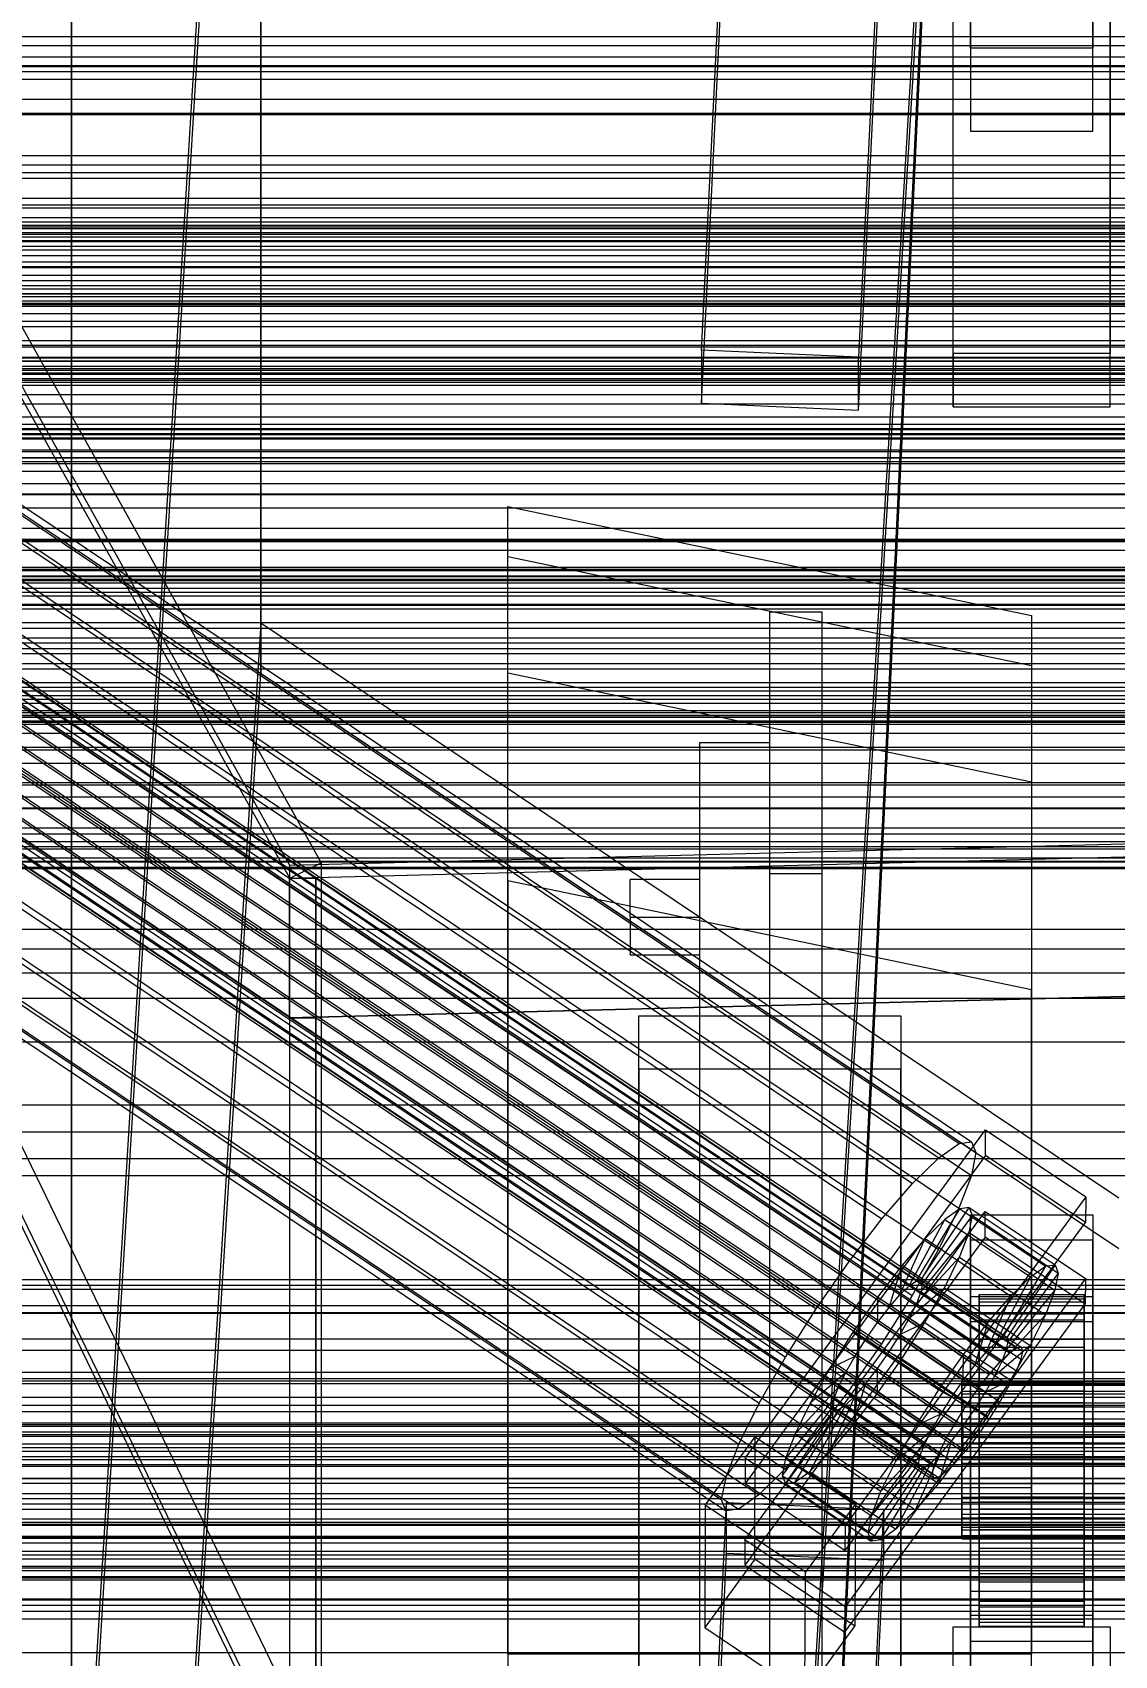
# Model space of a CAD drawing. Header units: millimetres. Extents: x -1970 to 59977, y -65068 to 6837.
# Drawn here: x -254.5 to -130.5, y -35160 to -34974.1 of the extents above; entities that cross this region are included whole.
import ezdxf

# ---------------------------------------------------------------- set-up
doc = ezdxf.new("R2010")
doc.units = ezdxf.units.MM
for name, color, linetype, lineweight in [('COTAS_O', 1, 'Continuous', 0), ('COTAS_P', 1, 'Continuous', 0), ('frontal_C01', 7, 'Continuous', 0), ('frontal_C02', 7, 'Continuous', 0), ('frontal_C03', 7, 'Continuous', 0), ('frontal_C05', 7, 'Continuous', 0), ('frontal_mezcladora', 7, 'Continuous', 0), ('frontal_mix-C02', 7, 'Continuous', 0), ('frontal_secador', 7, 'Continuous', 0), ('frontal_tolva-C01', 7, 'Continuous', 0)]:
    doc.layers.add(name, color=color, linetype=linetype, lineweight=lineweight)
doc.dimstyles.new('R19_100', dxfattribs={"dimtxt": 250, "dimasz": 150, "dimexe": 150, "dimexo": 80, "dimgap": 100, "dimtad": 1, "dimtih": 1, "dimtoh": 1, "dimdsep": 46, "dimcen": 0.09, "dimadec": 0, "dimazin": 0, "dimtfac": 1, "dimtdec": 4, "dimtofl": 0, "dimtmove": 0, "dimatfit": 3, "dimfxl": 1, "dimtolj": 1, "dimtzin": 0, "dimarcsym": 0})

# ---------------------------------------------------------------- blocks, each defined once
blk = doc.blocks.new('*D37')
at = {"layer": 'COTAS_P', "color": 0, "lineweight": -2, "transparency": 16777216}
for p, q in [((-1750, -35420), (-1750, -34450)), ((2600, -35420), (2600, -34450)), ((-1600, -34600), (2450, -34600))]:
    blk.add_line(p, q, dxfattribs=at)
at = {"layer": 'COTAS_P', "color": 0, "transparency": 16777216}
for points in [[(-1600, -34575), (-1600, -34625), (-1750, -34600)], [(2450, -34575), (2450, -34625), (2600, -34600)]]:
    blk.add_solid(points, dxfattribs=at)
at = {"layer": 'Defpoints', "color": 0, "transparency": 16777216}
for p in [(2600, -34600), (-1750, -35500), (2600, -35500)]:
    blk.add_point(p, dxfattribs=at)
blk = doc.blocks.new('*D45')
at = {"layer": 'COTAS_O', "color": 0, "lineweight": -2, "transparency": 16777216}
for p, q in [((-1480, -35920), (-1480, -35150)), ((490, -35920), (490, -35150)), ((-1330, -35300), (340, -35300))]:
    blk.add_line(p, q, dxfattribs=at)
at = {"layer": 'COTAS_O', "color": 0, "transparency": 16777216}
for points in [[(-1330, -35275), (-1330, -35325), (-1480, -35300)], [(340, -35275), (340, -35325), (490, -35300)]]:
    blk.add_solid(points, dxfattribs=at)
at = {"layer": 'Defpoints', "color": 0, "transparency": 16777216}
for p in [(490, -35300), (-1480, -36000), (490, -36000)]:
    blk.add_point(p, dxfattribs=at)
blk = doc.blocks.new('*D47')
at = {"layer": 'COTAS_O', "color": 0, "lineweight": -2, "transparency": 16777216}
for p, q in [((-1400, -35920), (-1400, -35150)), ((1400, -35920), (1400, -35150)), ((-1250, -35300), (1250, -35300))]:
    blk.add_line(p, q, dxfattribs=at)
at = {"layer": 'COTAS_O', "color": 0, "transparency": 16777216}
for points in [[(-1250, -35275), (-1250, -35325), (-1400, -35300)], [(1250, -35275), (1250, -35325), (1400, -35300)]]:
    blk.add_solid(points, dxfattribs=at)
at = {"layer": 'Defpoints', "color": 0, "transparency": 16777216}
for p in [(1400, -35300), (-1400, -36000), (1400, -36000)]:
    blk.add_point(p, dxfattribs=at)

msp = doc.modelspace()

# ---------------------------------------------------------------- linework, layer by layer
at = {"layer": 'frontal_C01'}
for p, q in [((-250, -32681.31), (-250, -35586.788)), ((-250, -35591.549), (-250, -32686.07)), ((-228.298, -34851.15), (-250, -35207.289)), ((-250, -35213.008), (-228.298, -34856.869)), ((-147, -34931.146), (-147, -34976.868)), ((-133, -34976.868), (-133, -34931.146)), ((-177.811, -35010.475), (-174.943, -34951.333)), ((-156.962, -34952.124), (-159.83, -35011.266)), ((-177.811, -35016.563), (-174.943, -34957.422)), ((-159.83, -35017.355), (-156.962, -34958.213)), ((-147, -34975.876), (-147, -34961.266)), ((-133, -34961.266), (-133, -34975.876)), ((-149, -35010.869), (-149, -34965.528)), ((-131, -34965.528), (-131, -35010.869)), ((-149, -35016.956), (-149, -34971.615)), ((-147, -34970.792), (-147, -34985.402)), ((-133, -34985.402), (-133, -34970.792)), ((-131, -35016.956), (-131, -34971.615)), ((-147, -34973.825), (-147, -34976.868)), ((-133, -34976.868), (-133, -34973.825)), ((-133, -34975.876), (-147, -34975.876)), ((-147, -34975.876), (-147, -34985.402)), ((-147, -34976.868), (-133, -34976.868)), ((-133, -34985.402), (-133, -34975.876)), ((-147, -34985.402), (-133, -34985.402)), ((-425, -35005.229), (425, -35005.229)), ((-159.83, -35011.266), (-177.811, -35010.475)), ((-177.811, -35010.475), (-177.811, -35016.563)), ((-131, -35010.869), (-149, -35010.869)), ((-149, -35010.869), (-149, -35016.956)), ((-131, -35016.956), (-131, -35010.869)), ((-159.83, -35017.355), (-159.83, -35011.266)), ((425, -35016.66), (-425, -35016.66)), ((-177.811, -35016.563), (-159.83, -35017.355)), ((-149, -35016.956), (-131, -35016.956)), ((425, -35020.691), (-425, -35020.691)), ((-200, -35140.788), (-200, -35028.389)), ((-200, -35028.389), (-140, -35040.88)), ((-200, -35034.104), (-200, -35028.389)), ((-425, -35032.122), (425, -35032.122)), ((-200, -35146.504), (-200, -35034.104)), ((-200, -35034.104), (-140, -35046.596)), ((-200, -35047.44), (-200, -35034.104)), ((-140, -35040.88), (-140, -35140.788)), ((-140, -35040.88), (-140, -35046.596)), ((-200, -35159.839), (-200, -35047.44)), ((-200, -35047.44), (-140, -35059.932)), ((-200, -35071.254), (-200, -35047.44)), ((-140, -35046.596), (-140, -35146.504)), ((-140, -35046.596), (-140, -35059.932)), ((-140, -35059.932), (-140, -35159.839)), ((-140, -35059.932), (-140, -35083.745)), ((-140, -35083.745), (-200, -35071.254)), ((-200, -35071.254), (-200, -35183.653)), ((-140, -35183.653), (-140, -35083.745)), ((-185, -35092.828), (-185, -35086.74)), ((-185, -35086.74), (-155, -35086.74)), ((-185, -35483.3), (-185, -35086.74)), ((-155, -35086.74), (-155, -35092.828)), ((-155, -35086.74), (-155, -35483.3)), ((-155, -35092.828), (-185, -35092.828)), ((-185, -35092.828), (-185, -35489.388)), ((-155, -35489.388), (-155, -35092.828)), ((-140, -35140.788), (-200, -35140.788)), ((-200, -35140.788), (-200, -35146.504)), ((-140, -35146.504), (-140, -35140.788)), ((-140, -35146.504), (-200, -35146.504)), ((-200, -35146.504), (-200, -35159.839)), ((-140, -35159.839), (-140, -35146.504)), ((-140, -35159.839), (-200, -35159.839)), ((-200, -35159.839), (-200, -35183.653)), ((-140, -35183.653), (-140, -35159.839))]:
    msp.add_line(p, q, dxfattribs=at)
at = {"layer": 'frontal_C02'}
for p, q in [((-250, -32976.99), (-250, -35767.535)), ((-250, -35772.314), (-250, -32981.769)), ((-228.298, -34756.938), (-228.298, -35041.759)), ((-228.298, -35047.5), (-228.298, -34762.679)), ((450, -34977.896), (-450, -34977.896)), ((-332.629, -34977.866), (-148.32, -35101.35)), ((-331.181, -34977.669), (-146.872, -35101.153)), ((-330.692, -34978.913), (-146.383, -35102.397)), ((-334.938, -34979.49), (-150.629, -35102.974)), ((-356.348, -34982.083), (-142.549, -35125.324)), ((-355.53, -34981.508), (-141.731, -35124.749)), ((-355.022, -34982.799), (-141.224, -35126.041)), ((-355.017, -34981.438), (-141.218, -35124.679)), ((-354.844, -34981.879), (-141.045, -35125.12)), ((-337.95, -34982.43), (-153.641, -35105.914)), ((-331.197, -34981.512), (-146.887, -35104.996)), ((-358.659, -34984.562), (-144.861, -35127.804)), ((-357.415, -34983.125), (-143.617, -35126.366)), ((-355.541, -34984.138), (-141.742, -35127.379)), ((-146.196, -35129.538), (-359.995, -34986.297)), ((-356.363, -34985.803), (-142.565, -35129.044)), ((-341.461, -34986.487), (-157.152, -35109.971)), ((-332.659, -34985.29), (-148.35, -35108.774)), ((-361.332, -34988.211), (-147.533, -35131.452)), ((-357.434, -34987.681), (-143.635, -35130.922)), ((-362.578, -34990.174), (-148.779, -35133.415)), ((-358.68, -34989.644), (-144.881, -35132.885)), ((-334.981, -34989.989), (-150.672, -35113.473)), ((-363.648, -34992.051), (-149.85, -35135.293)), ((-360.017, -34991.558), (-146.218, -35134.799)), ((-160.922, -35114.866), (-345.231, -34991.382)), ((-364.471, -34993.716), (-150.672, -35136.958)), ((-361.352, -34993.292), (-147.554, -35136.534)), ((-365.168, -34995.976), (-151.369, -35139.217)), ((-364.989, -34995.055), (-151.191, -35138.296)), ((-363.664, -34995.771), (-149.865, -35139.013)), ((-362.596, -34994.73), (-148.798, -35137.971)), ((-338.003, -34995.288), (-153.694, -35118.772)), ((-364.995, -34996.416), (-151.196, -35139.658)), ((-364.482, -34996.347), (-150.683, -35139.588)), ((-349.002, -34996.784), (-164.693, -35120.268)), ((450, -34999.677), (-450, -34999.677)), ((-341.52, -35000.828), (-157.211, -35124.312)), ((-352.519, -35002.323), (-168.21, -35125.807)), ((-345.291, -35006.229), (-160.982, -35129.713)), ((-355.541, -35007.623), (-171.232, -35131.107)), ((-450, -35011.368), (450, -35011.368)), ((-357.863, -35012.322), (-173.554, -35135.806)), ((-349.061, -35011.125), (-164.752, -35134.609)), ((-359.326, -35016.1), (-175.016, -35139.584)), ((-352.572, -35015.181), (-168.263, -35138.665)), ((-355.584, -35018.122), (-171.275, -35141.606)), ((-359.83, -35018.699), (-175.521, -35142.183)), ((-359.341, -35019.942), (-175.032, -35143.426)), ((-357.893, -35019.745), (-173.584, -35143.229)), ((-311.15, -35018.945), (311.15, -35018.945)), ((-311.15, -35019.581), (311.15, -35019.581)), ((-311.15, -35020.039), (311.15, -35020.039)), ((-311.15, -35021.904), (311.15, -35021.904)), ((-311.15, -35022.788), (311.15, -35022.788)), ((-311.15, -35025.755), (311.15, -35025.755)), ((-311.15, -35027.005), (311.15, -35027.005)), ((-311.15, -35030.872), (311.15, -35030.872)), ((-311.15, -35032.403), (311.15, -35032.403)), ((-440, -35035.335), (440, -35035.335)), ((-440, -35035.561), (440, -35035.561)), ((-440, -35035.723), (440, -35035.723)), ((-440, -35036.384), (440, -35036.384)), ((-440, -35036.697), (440, -35036.697)), ((311.15, -35036.906), (-311.15, -35036.906)), ((-440, -35037.748), (440, -35037.748)), ((-440, -35038.191), (440, -35038.191)), ((-311.15, -35038.613), (311.15, -35038.613)), ((-440, -35039.561), (440, -35039.561)), ((-440, -35040.104), (440, -35040.104)), ((440, -35041.699), (-440, -35041.699)), ((-440, -35042.304), (440, -35042.304)), ((-228.298, -35041.759), (-250, -35386.528)), ((-130, -35107.617), (-228.298, -35041.759)), ((-228.298, -35041.759), (-228.298, -35047.5)), ((-440, -35044.017), (440, -35044.017)), ((-311.15, -35043.446), (311.15, -35043.446)), ((-440, -35044.643), (440, -35044.643)), ((-311.15, -35045.213), (311.15, -35045.213)), ((-440, -35046.355), (440, -35046.355)), ((-440, -35046.96), (440, -35046.96)), ((-250, -35392.269), (-228.298, -35047.5)), ((-228.298, -35047.5), (-130, -35113.358)), ((-440, -35048.556), (440, -35048.556)), ((-440, -35049.098), (440, -35049.098)), ((-440, -35050.468), (440, -35050.468)), ((-440, -35050.911), (440, -35050.911)), ((-311.15, -35050.046), (311.15, -35050.046)), ((-311.15, -35051.753), (311.15, -35051.753)), ((-440, -35051.963), (440, -35051.963)), ((-440, -35052.276), (440, -35052.276)), ((-440, -35052.937), (440, -35052.937)), ((-440, -35053.099), (440, -35053.099)), ((-440, -35053.324), (440, -35053.324)), ((-311.15, -35056.257), (311.15, -35056.257)), ((-311.15, -35057.787), (311.15, -35057.787)), ((-311.15, -35061.654), (311.15, -35061.654)), ((-311.15, -35062.904), (311.15, -35062.904)), ((-311.15, -35065.872), (311.15, -35065.872)), ((-311.15, -35066.755), (311.15, -35066.755)), ((-311.15, -35068.621), (311.15, -35068.621)), ((-311.15, -35069.078), (311.15, -35069.078)), ((-311.15, -35069.714), (311.15, -35069.714)), ((-172.809, -35137.378), (-145.277, -35099.785)), ((-145.289, -35102.708), (-145.277, -35099.785)), ((-145.277, -35099.785), (-133.809, -35107.469)), ((-150.629, -35102.974), (-148.32, -35101.35)), ((-148.32, -35101.35), (-146.872, -35101.153)), ((-146.872, -35101.153), (-146.383, -35102.397)), ((-145.289, -35102.708), (-172.821, -35140.301)), ((-153.641, -35105.914), (-150.629, -35102.974)), ((-146.383, -35102.397), (-146.887, -35104.996)), ((-133.821, -35110.392), (-145.289, -35102.708)), ((-146.887, -35104.996), (-148.35, -35108.774)), ((-133.809, -35107.469), (-161.341, -35145.062)), ((-157.152, -35109.971), (-153.641, -35105.914)), ((-133.809, -35107.469), (-133.821, -35110.392)), ((-172.847, -35146.731), (-145.315, -35109.138)), ((-153.199, -35117.066), (-148.226, -35108.822)), ((-152.686, -35116.996), (-147.143, -35108.674)), ((-148.35, -35108.774), (-150.672, -35113.473)), ((-148.226, -35108.822), (-149.953, -35110.036)), ((-147.143, -35108.674), (-148.226, -35108.822)), ((-148.226, -35108.822), (-138.396, -35115.408)), ((-147.143, -35108.674), (-137.313, -35115.26)), ((-146.777, -35109.605), (-147.143, -35108.674)), ((-145.327, -35112.061), (-145.315, -35109.138)), ((-145.315, -35109.138), (-133.847, -35116.821)), ((-161.353, -35147.985), (-133.821, -35110.392)), ((-160.922, -35114.866), (-157.152, -35109.971)), ((-154.017, -35117.641), (-149.953, -35110.036)), ((-152.513, -35117.436), (-146.777, -35109.605)), ((-149.953, -35110.036), (-152.207, -35112.236)), ((-149.953, -35110.036), (-140.123, -35116.622)), ((-147.155, -35111.549), (-146.777, -35109.605)), ((-147, -35112.438), (-147, -35109.516)), ((-147, -35109.516), (-133, -35109.516)), ((-147, -35155.42), (-147, -35109.516)), ((-146.777, -35109.605), (-136.948, -35116.19)), ((-133, -35109.516), (-133, -35112.438)), ((-133, -35109.516), (-133, -35155.42)), ((-145.327, -35112.061), (-172.859, -35149.654)), ((-155.085, -35118.683), (-152.207, -35112.236)), ((-152.207, -35112.236), (-154.833, -35115.27)), ((-152.692, -35118.357), (-147.155, -35111.549)), ((-152.207, -35112.236), (-142.377, -35118.822)), ((-148.249, -35114.375), (-147.155, -35111.549)), ((-147.155, -35111.549), (-137.325, -35118.135)), ((-133, -35112.438), (-147, -35112.438)), ((-147, -35112.438), (-147, -35158.342)), ((-133.859, -35119.744), (-145.327, -35112.061)), ((-133, -35158.342), (-133, -35112.438)), ((-164.693, -35120.268), (-160.922, -35114.866)), ((-150.672, -35113.473), (-153.694, -35118.772)), ((-153.21, -35119.696), (-148.249, -35114.375)), ((-149.985, -35117.89), (-148.249, -35114.375)), ((-148.249, -35114.375), (-138.419, -35120.961)), ((-133.847, -35116.821), (-161.379, -35154.414)), ((-154.833, -35115.27), (-157.653, -35118.932)), ((-156.329, -35120.12), (-154.833, -35115.27)), ((-154.833, -35115.27), (-145.003, -35121.856)), ((-140.123, -35116.622), (-144.188, -35124.227)), ((-138.396, -35115.408), (-143.369, -35123.651)), ((-137.313, -35115.26), (-142.856, -35123.582)), ((-136.948, -35116.19), (-142.683, -35124.022)), ((-142.377, -35118.822), (-140.123, -35116.622)), ((-140.123, -35116.622), (-138.396, -35115.408)), ((-138.396, -35115.408), (-137.313, -35115.26)), ((-136.948, -35116.19), (-137.325, -35118.135)), ((-137.313, -35115.26), (-136.948, -35116.19)), ((-133.847, -35116.821), (-133.859, -35119.744)), ((-153.694, -35118.772), (-157.211, -35124.312)), ((-156.329, -35120.12), (-155.085, -35118.683)), ((-155.085, -35118.683), (-154.017, -35117.641)), ((-145.255, -35125.269), (-155.085, -35118.683)), ((-154.033, -35121.361), (-149.985, -35117.89)), ((-154.017, -35117.641), (-153.199, -35117.066)), ((-144.188, -35124.227), (-154.017, -35117.641)), ((-152.692, -35118.357), (-153.21, -35119.696)), ((-153.199, -35117.066), (-152.686, -35116.996)), ((-143.369, -35123.651), (-153.199, -35117.066)), ((-152.513, -35117.436), (-152.692, -35118.357)), ((-142.862, -35124.943), (-152.692, -35118.357)), ((-142.856, -35123.582), (-152.686, -35116.996)), ((-152.686, -35116.996), (-152.513, -35117.436)), ((-142.683, -35124.022), (-152.513, -35117.436)), ((-152.246, -35121.854), (-149.985, -35117.89)), ((-149.985, -35117.89), (-140.156, -35124.475)), ((-146, -35128.654), (-146, -35118.66)), ((-146, -35118.66), (-146, -35119.136)), ((-146, -35118.66), (-134, -35118.66)), ((-146, -35119.478), (-146, -35118.66)), ((-137.325, -35118.135), (-142.862, -35124.943)), ((-137.325, -35118.135), (-138.419, -35120.961)), ((-134, -35119.136), (-134, -35118.66)), ((-134, -35118.66), (-134, -35128.654)), ((-134, -35118.66), (-134, -35119.478)), ((-168.21, -35125.807), (-164.693, -35120.268)), ((-161.391, -35157.337), (-133.859, -35119.744)), ((-157.653, -35118.932), (-160.474, -35122.973)), ((-157.653, -35118.932), (-157.665, -35121.855)), ((-157.665, -35121.855), (-156.329, -35120.12)), ((-147.823, -35125.518), (-157.653, -35118.932)), ((-146.499, -35126.706), (-156.329, -35120.12)), ((-153.21, -35119.696), (-154.033, -35121.361)), ((-143.38, -35126.282), (-153.21, -35119.696)), ((-147, -35121.791), (-147, -35118.868)), ((-147, -35118.868), (-133, -35118.868)), ((-147, -35164.772), (-147, -35118.868)), ((-146, -35128.88), (-146, -35119.136)), ((-146, -35119.136), (-146, -35120.874)), ((-146, -35119.136), (-134, -35119.136)), ((-146, -35129.042), (-146, -35119.478)), ((-146, -35119.478), (-134, -35119.478)), ((-146, -35121.535), (-146, -35119.478)), ((-142.377, -35118.822), (-145.255, -35125.269)), ((-145.003, -35121.856), (-142.377, -35118.822)), ((-134, -35120.874), (-134, -35119.136)), ((-134, -35119.136), (-134, -35128.88)), ((-134, -35119.478), (-134, -35129.042)), ((-134, -35119.478), (-134, -35121.535)), ((-133, -35118.868), (-133, -35121.791)), ((-133, -35118.868), (-133, -35164.772)), ((-159.001, -35123.769), (-157.665, -35121.855)), ((-157.665, -35121.855), (-147.835, -35128.441)), ((-154.033, -35121.361), (-155.103, -35123.239)), ((-155.103, -35123.239), (-152.246, -35121.854)), ((-154.877, -35125.998), (-152.246, -35121.854)), ((-144.203, -35127.947), (-154.033, -35121.361)), ((-152.246, -35121.854), (-142.416, -35128.44)), ((-147.823, -35125.518), (-145.003, -35121.856)), ((-133, -35121.791), (-147, -35121.791)), ((-147, -35121.791), (-147, -35167.695)), ((-145.003, -35121.856), (-146.499, -35126.706)), ((-146, -35129.703), (-146, -35120.874)), ((-146, -35120.874), (-146, -35123.755)), ((-146, -35120.874), (-134, -35120.874)), ((-146, -35130.016), (-146, -35121.535)), ((-146, -35121.535), (-134, -35121.535)), ((-146, -35124.689), (-146, -35121.535)), ((-138.419, -35120.961), (-143.38, -35126.282)), ((-138.419, -35120.961), (-140.156, -35124.475)), ((-134, -35123.755), (-134, -35120.874)), ((-134, -35120.874), (-134, -35129.703)), ((-134, -35121.535), (-134, -35130.016)), ((-134, -35121.535), (-134, -35124.689)), ((-133, -35167.695), (-133, -35121.791)), ((-160.474, -35122.973), (-163.105, -35127.116)), ((-157.211, -35124.312), (-160.982, -35129.713)), ((-159.001, -35123.769), (-160.474, -35122.973)), ((-160.474, -35122.973), (-150.644, -35129.559)), ((-160.247, -35125.732), (-159.001, -35123.769)), ((-149.171, -35130.355), (-159.001, -35123.769)), ((-155.103, -35123.239), (-156.35, -35125.202)), ((-145.274, -35129.825), (-155.103, -35123.239)), ((-146, -35131.067), (-146, -35123.755)), ((-146, -35123.755), (-146, -35127.582)), ((-146, -35123.755), (-134, -35123.755)), ((-144.188, -35124.227), (-145.255, -35125.269)), ((-143.369, -35123.651), (-144.188, -35124.227)), ((-142.856, -35123.582), (-143.369, -35123.651)), ((-142.862, -35124.943), (-142.683, -35124.022)), ((-142.683, -35124.022), (-142.856, -35123.582)), ((-134, -35127.582), (-134, -35123.755)), ((-134, -35123.755), (-134, -35131.067)), ((-171.232, -35131.107), (-168.21, -35125.807)), ((-160.247, -35125.732), (-163.105, -35127.116)), ((-161.318, -35127.609), (-160.247, -35125.732)), ((-150.417, -35132.317), (-160.247, -35125.732)), ((-157.698, -35130.038), (-154.877, -35125.998)), ((-156.35, -35125.202), (-157.686, -35127.116)), ((-156.35, -35125.202), (-154.877, -35125.998)), ((-146.52, -35131.787), (-156.35, -35125.202)), ((-154.877, -35125.998), (-145.047, -35132.583)), ((-150.644, -35129.559), (-147.823, -35125.518)), ((-147.835, -35128.441), (-147.823, -35125.518)), ((-145.255, -35125.269), (-146.499, -35126.706)), ((-146, -35131.51), (-146, -35124.689)), ((-146, -35124.689), (-134, -35124.689)), ((-146, -35128.727), (-146, -35124.689)), ((-140.156, -35124.475), (-144.203, -35127.947)), ((-143.617, -35126.366), (-142.549, -35125.324)), ((-143.38, -35126.282), (-142.862, -35124.943)), ((-142.549, -35125.324), (-141.731, -35124.749)), ((-140.156, -35124.475), (-142.416, -35128.44)), ((-141.224, -35126.041), (-141.742, -35127.379)), ((-141.731, -35124.749), (-141.218, -35124.679)), ((-141.045, -35125.12), (-141.224, -35126.041)), ((-141.218, -35124.679), (-141.045, -35125.12)), ((-134, -35124.689), (-134, -35131.51)), ((-134, -35124.689), (-134, -35128.727)), ((-163.105, -35127.116), (-165.365, -35131.081)), ((-161.318, -35127.609), (-165.365, -35131.081)), ((-163.105, -35127.116), (-153.275, -35133.702)), ((-162.14, -35129.274), (-161.318, -35127.609)), ((-151.488, -35134.195), (-161.318, -35127.609)), ((-157.686, -35127.116), (-159.022, -35128.85)), ((-157.686, -35127.116), (-157.698, -35130.038)), ((-147.856, -35133.701), (-157.686, -35127.116)), ((-146.499, -35126.706), (-147.835, -35128.441)), ((-146.196, -35129.538), (-144.861, -35127.804)), ((-146, -35132.88), (-146, -35127.582)), ((-146, -35127.582), (-146, -35132.096)), ((-146, -35127.582), (-134, -35127.582)), ((-145.274, -35129.825), (-144.203, -35127.947)), ((-144.861, -35127.804), (-143.617, -35126.366)), ((-144.203, -35127.947), (-143.38, -35126.282)), ((-141.742, -35127.379), (-142.565, -35129.044)), ((-134, -35132.096), (-134, -35127.582)), ((-134, -35127.582), (-134, -35132.88)), ((-162.14, -35129.274), (-167.102, -35134.596)), ((-160.982, -35129.713), (-164.752, -35134.609)), ((-162.659, -35130.613), (-162.14, -35129.274)), ((-152.311, -35135.86), (-162.14, -35129.274)), ((-159.022, -35128.85), (-160.518, -35133.7)), ((-159.022, -35128.85), (-160.266, -35130.287)), ((-149.192, -35135.436), (-159.022, -35128.85)), ((-153.275, -35133.702), (-150.644, -35129.559)), ((-150.644, -35129.559), (-149.171, -35130.355)), ((-147.835, -35128.441), (-149.171, -35130.355)), ((-148, -35129.042), (-148, -35128.654)), ((-148, -35128.654), (-148, -35128.88)), ((-148, -35128.654), (148, -35128.654)), ((-148, -35128.88), (-148, -35129.703)), ((-148, -35128.88), (148, -35128.88)), ((-148, -35130.016), (-148, -35129.042)), ((-148, -35129.042), (148, -35129.042)), ((-148, -35129.703), (-148, -35131.067)), ((-148, -35129.703), (148, -35129.703)), ((-147.533, -35131.452), (-146.196, -35129.538)), ((-146.52, -35131.787), (-145.274, -35129.825)), ((-146, -35128.88), (-146, -35128.654)), ((-134, -35128.654), (-146, -35128.654)), ((-146, -35128.654), (-146, -35129.042)), ((-146, -35133.423), (-146, -35128.727)), ((-146, -35128.727), (-134, -35128.727)), ((-146, -35133.373), (-146, -35128.727)), ((-146, -35129.703), (-146, -35128.88)), ((-134, -35128.88), (-146, -35128.88)), ((-134, -35129.042), (-146, -35129.042)), ((-146, -35129.042), (-146, -35130.016)), ((-146, -35131.067), (-146, -35129.703)), ((-134, -35129.703), (-146, -35129.703)), ((-142.416, -35128.44), (-145.274, -35129.825)), ((-142.416, -35128.44), (-145.047, -35132.583)), ((-142.565, -35129.044), (-143.635, -35130.922)), ((-134, -35128.654), (-134, -35128.88)), ((-134, -35129.042), (-134, -35128.654)), ((-134, -35128.727), (-134, -35133.423)), ((-134, -35128.727), (-134, -35133.373)), ((-134, -35128.88), (-134, -35129.703)), ((-134, -35130.016), (-134, -35129.042)), ((-134, -35129.703), (-134, -35131.067)), ((-173.554, -35135.806), (-171.232, -35131.107)), ((-162.837, -35131.534), (-168.573, -35139.366)), ((-162.659, -35130.613), (-168.196, -35137.421)), ((-165.365, -35131.081), (-167.102, -35134.596)), ((-161.333, -35131.329), (-165.397, -35138.934)), ((-165.365, -35131.081), (-155.535, -35137.667)), ((-160.266, -35130.287), (-163.144, -35136.734)), ((-162.837, -35131.534), (-162.659, -35130.613)), ((-162.664, -35131.974), (-162.837, -35131.534)), ((-153.008, -35138.12), (-162.837, -35131.534)), ((-152.829, -35137.199), (-162.659, -35130.613)), ((-161.333, -35131.329), (-162.151, -35131.905)), ((-160.266, -35130.287), (-161.333, -35131.329)), ((-151.503, -35137.915), (-161.333, -35131.329)), ((-160.518, -35133.7), (-157.698, -35130.038)), ((-150.436, -35136.873), (-160.266, -35130.287)), ((-157.698, -35130.038), (-147.868, -35136.624)), ((-149.171, -35130.355), (-150.417, -35132.317)), ((-148.779, -35133.415), (-147.533, -35131.452)), ((-148, -35131.51), (-148, -35130.016)), ((-148, -35130.016), (148, -35130.016)), ((-148, -35131.067), (-148, -35132.88)), ((-148, -35131.067), (148, -35131.067)), ((-148, -35133.423), (-148, -35131.51)), ((-148, -35131.51), (148, -35131.51)), ((-147.856, -35133.701), (-146.52, -35131.787)), ((-145.047, -35132.583), (-146.52, -35131.787)), ((-134, -35130.016), (-146, -35130.016)), ((-146, -35130.016), (-146, -35131.51)), ((-146, -35132.88), (-146, -35131.067)), ((-134, -35131.067), (-146, -35131.067)), ((-134, -35131.51), (-146, -35131.51)), ((-146, -35131.51), (-146, -35133.423)), ((-143.635, -35130.922), (-144.881, -35132.885)), ((-134, -35131.51), (-134, -35130.016)), ((-134, -35131.067), (-134, -35132.88)), ((-134, -35133.423), (-134, -35131.51)), ((-162.664, -35131.974), (-168.208, -35140.296)), ((-162.151, -35131.905), (-167.125, -35140.149)), ((-162.151, -35131.905), (-162.664, -35131.974)), ((-152.835, -35138.56), (-162.664, -35131.974)), ((-152.321, -35138.49), (-162.151, -35131.905)), ((-153.275, -35133.702), (-150.417, -35132.317)), ((-150.417, -35132.317), (-151.488, -35134.195)), ((-149.85, -35135.293), (-148.779, -35133.415)), ((-148, -35132.88), (-148, -35135.019)), ((-148, -35132.88), (148, -35132.88)), ((-148, -35135.623), (-148, -35133.423)), ((-148, -35133.423), (148, -35133.423)), ((-145.047, -35132.583), (-147.868, -35136.624)), ((-144.881, -35132.885), (-146.218, -35134.799)), ((-146, -35132.096), (-146, -35135.019)), ((-134, -35132.096), (-146, -35132.096)), ((-146, -35132.096), (-146, -35136.988)), ((-146, -35135.019), (-146, -35132.88)), ((-134, -35132.88), (-146, -35132.88)), ((-146, -35135.623), (-146, -35133.373)), ((-146, -35133.373), (-134, -35133.373)), ((-146, -35138.31), (-146, -35133.373)), ((-134, -35133.423), (-146, -35133.423)), ((-146, -35133.423), (-146, -35135.623)), ((-134, -35135.019), (-134, -35132.096)), ((-134, -35136.988), (-134, -35132.096)), ((-134, -35132.88), (-134, -35135.019)), ((-134, -35133.373), (-134, -35135.623)), ((-134, -35133.373), (-134, -35138.31)), ((-134, -35135.623), (-134, -35133.423)), ((-177.394, -35142.767), (-171.658, -35134.935)), ((-171.715, -35148.964), (-171.658, -35134.935)), ((-171.658, -35134.935), (-160.19, -35142.619)), ((-164.752, -35134.609), (-168.263, -35138.665)), ((-167.102, -35134.596), (-168.196, -35137.421)), ((-167.102, -35134.596), (-157.272, -35141.181)), ((-163.144, -35136.734), (-160.518, -35133.7)), ((-160.518, -35133.7), (-150.688, -35140.286)), ((-155.535, -35137.667), (-153.275, -35133.702)), ((-155.535, -35137.667), (-151.488, -35134.195)), ((-151.488, -35134.195), (-152.311, -35135.86)), ((-150.688, -35140.286), (-149.192, -35135.436)), ((-150.672, -35136.958), (-149.85, -35135.293)), ((-150.436, -35136.873), (-149.192, -35135.436)), ((-149.192, -35135.436), (-147.856, -35133.701)), ((-148, -35135.019), (-148, -35137.336)), ((148, -35135.019), (-148, -35135.019)), ((-147.868, -35136.624), (-147.856, -35133.701)), ((-146.218, -35134.799), (-147.554, -35136.534)), ((-146, -35135.019), (-134, -35135.019)), ((-146, -35137.336), (-146, -35135.019)), ((-134, -35135.019), (-134, -35137.336)), ((-175.016, -35139.584), (-173.554, -35135.806)), ((-165.397, -35138.934), (-163.144, -35136.734)), ((-163.144, -35136.734), (-153.314, -35143.32)), ((-158.366, -35144.007), (-152.829, -35137.199)), ((-157.272, -35141.181), (-152.311, -35135.86)), ((-153.314, -35143.32), (-150.436, -35136.873)), ((-152.829, -35137.199), (-153.008, -35138.12)), ((-152.311, -35135.86), (-152.829, -35137.199)), ((-151.503, -35137.915), (-150.436, -35136.873)), ((-151.191, -35138.296), (-150.672, -35136.958)), ((-147.868, -35136.624), (-150.688, -35140.286)), ((-147.554, -35136.534), (-148.798, -35137.971)), ((-148, -35137.962), (-148, -35135.623)), ((-148, -35135.623), (148, -35135.623)), ((-148, -35137.336), (-148, -35139.674)), ((-148, -35137.336), (148, -35137.336)), ((-134, -35135.623), (-146, -35135.623)), ((-146, -35135.623), (-146, -35137.962)), ((-146, -35137.336), (-146, -35136.988)), ((-146, -35136.988), (-146, -35141.925)), ((-146, -35136.988), (-134, -35136.988)), ((-146, -35139.674), (-146, -35137.336)), ((-134, -35137.336), (-146, -35137.336)), ((-134, -35137.962), (-134, -35135.623)), ((-134, -35141.925), (-134, -35136.988)), ((-134, -35136.988), (-134, -35137.336)), ((-134, -35137.336), (-134, -35139.674)), ((-172.809, -35137.378), (-172.821, -35140.301)), ((-161.341, -35145.062), (-172.809, -35137.378)), ((-168.263, -35138.665), (-171.275, -35141.606)), ((-168.196, -35137.421), (-168.573, -35139.366)), ((-168.196, -35137.421), (-158.366, -35144.007)), ((-167.125, -35140.149), (-165.397, -35138.934)), ((-165.397, -35138.934), (-155.567, -35145.52)), ((-158.743, -35145.952), (-153.008, -35138.12)), ((-158.378, -35146.882), (-152.835, -35138.56)), ((-157.295, -35146.734), (-152.321, -35138.49)), ((-157.272, -35141.181), (-155.535, -35137.667)), ((-155.567, -35145.52), (-151.503, -35137.915)), ((-153.008, -35138.12), (-152.835, -35138.56)), ((-152.835, -35138.56), (-152.321, -35138.49)), ((-152.321, -35138.49), (-151.503, -35137.915)), ((-151.369, -35139.217), (-151.191, -35138.296)), ((-151.196, -35139.658), (-151.369, -35139.217)), ((-149.865, -35139.013), (-150.683, -35139.588)), ((-148.798, -35137.971), (-149.865, -35139.013)), ((-148, -35140.279), (-148, -35137.962)), ((-148, -35137.962), (148, -35137.962)), ((-146, -35137.962), (-146, -35138.31)), ((-134, -35137.962), (-146, -35137.962)), ((-146, -35137.962), (-146, -35140.279)), ((-146, -35138.31), (-134, -35138.31)), ((-146, -35143.202), (-146, -35138.31)), ((-134, -35138.31), (-134, -35137.962)), ((-134, -35140.279), (-134, -35137.962)), ((-134, -35138.31), (-134, -35143.202)), ((-175.521, -35142.183), (-175.016, -35139.584)), ((-172.821, -35140.301), (-161.353, -35147.985)), ((-168.573, -35139.366), (-168.208, -35140.296)), ((-168.573, -35139.366), (-158.743, -35145.952)), ((-168.208, -35140.296), (-167.125, -35140.149)), ((-168.208, -35140.296), (-158.378, -35146.882)), ((-167.125, -35140.149), (-157.295, -35146.734)), ((-150.688, -35140.286), (-153.314, -35143.32)), ((-150.683, -35139.588), (-151.196, -35139.658)), ((-148, -35139.674), (-148, -35141.875)), ((-148, -35139.674), (148, -35139.674)), ((-148, -35142.417), (-148, -35140.279)), ((-148, -35140.279), (148, -35140.279)), ((-146, -35141.875), (-146, -35139.674)), ((-146, -35139.674), (-146, -35141.925)), ((-134, -35139.674), (-146, -35139.674)), ((-146, -35140.279), (-146, -35143.202)), ((-134, -35140.279), (-146, -35140.279)), ((-146, -35140.279), (-146, -35142.417)), ((-134, -35141.925), (-134, -35139.674)), ((-134, -35139.674), (-134, -35141.875)), ((-134, -35143.202), (-134, -35140.279)), ((-134, -35142.417), (-134, -35140.279)), ((-177.811, -35201.848), (-174.943, -35142.471)), ((-177.394, -35142.767), (-177.451, -35156.796)), ((-165.926, -35150.451), (-177.394, -35142.767)), ((-175.032, -35143.426), (-175.521, -35142.183)), ((-174.943, -35148.317), (-174.943, -35142.471)), ((-174.943, -35142.471), (-156.962, -35143.265)), ((-171.275, -35141.606), (-173.584, -35143.229)), ((-160.19, -35142.619), (-165.926, -35150.451)), ((-160.19, -35142.619), (-160.247, -35156.647)), ((-158.366, -35144.007), (-157.272, -35141.181)), ((-148, -35141.875), (-148, -35143.788)), ((-148, -35141.875), (148, -35141.875)), ((-148, -35144.23), (-148, -35142.417)), ((-148, -35142.417), (148, -35142.417)), ((-146, -35143.788), (-146, -35141.875)), ((-146, -35141.875), (-146, -35146.571)), ((-134, -35141.875), (-146, -35141.875)), ((-146, -35141.925), (-146, -35146.571)), ((-146, -35141.925), (-134, -35141.925)), ((-146, -35142.417), (-146, -35147.716)), ((-134, -35142.417), (-146, -35142.417)), ((-146, -35142.417), (-146, -35144.23)), ((-134, -35146.571), (-134, -35141.875)), ((-134, -35141.875), (-134, -35143.788)), ((-134, -35146.571), (-134, -35141.925)), ((-134, -35147.716), (-134, -35142.417)), ((-134, -35144.23), (-134, -35142.417)), ((-173.584, -35143.229), (-175.032, -35143.426)), ((-156.962, -35143.265), (-159.83, -35202.642)), ((-158.743, -35145.952), (-158.366, -35144.007)), ((-156.962, -35143.265), (-156.962, -35149.112)), ((-153.314, -35143.32), (-155.567, -35145.52)), ((-148, -35143.788), (-148, -35145.282)), ((-148, -35143.788), (148, -35143.788)), ((-148, -35145.595), (-148, -35144.23)), ((-148, -35144.23), (148, -35144.23)), ((-146, -35143.202), (-134, -35143.202)), ((-146, -35147.716), (-146, -35143.202)), ((-146, -35145.282), (-146, -35143.788)), ((-146, -35143.788), (-146, -35150.608)), ((-134, -35143.788), (-146, -35143.788)), ((-146, -35144.23), (-146, -35151.543)), ((-134, -35144.23), (-146, -35144.23)), ((-146, -35144.23), (-146, -35145.595)), ((-134, -35143.202), (-134, -35147.716)), ((-134, -35150.608), (-134, -35143.788)), ((-134, -35143.788), (-134, -35145.282)), ((-134, -35151.543), (-134, -35144.23)), ((-134, -35145.595), (-134, -35144.23)), ((-161.353, -35147.985), (-161.341, -35145.062)), ((-158.378, -35146.882), (-158.743, -35145.952)), ((-155.567, -35145.52), (-157.295, -35146.734)), ((-148, -35145.282), (-148, -35146.256)), ((-148, -35145.282), (148, -35145.282)), ((-148, -35146.418), (-148, -35145.595)), ((-148, -35145.595), (148, -35145.595)), ((-148, -35146.256), (-148, -35146.643)), ((-148, -35146.256), (148, -35146.256)), ((-148, -35146.643), (-148, -35146.418)), ((-148, -35146.418), (148, -35146.418)), ((-148, -35146.643), (148, -35146.643)), ((-146, -35146.256), (-146, -35145.282)), ((-146, -35145.282), (-146, -35153.763)), ((-134, -35145.282), (-146, -35145.282)), ((-146, -35145.595), (-146, -35154.424)), ((-134, -35145.595), (-146, -35145.595)), ((-146, -35145.595), (-146, -35146.418)), ((-146, -35146.643), (-146, -35146.256)), ((-146, -35146.256), (-146, -35155.819)), ((-134, -35146.256), (-146, -35146.256)), ((-146, -35146.418), (-146, -35156.161)), ((-134, -35146.418), (-146, -35146.418)), ((-146, -35146.418), (-146, -35146.643)), ((-146, -35146.571), (-146, -35150.608)), ((-146, -35146.571), (-134, -35146.571)), ((-146, -35146.643), (-146, -35156.637)), ((-134, -35146.643), (-146, -35146.643)), ((-134, -35153.763), (-134, -35145.282)), ((-134, -35145.282), (-134, -35146.256)), ((-134, -35154.424), (-134, -35145.595)), ((-134, -35146.418), (-134, -35145.595)), ((-134, -35155.819), (-134, -35146.256)), ((-134, -35146.256), (-134, -35146.643)), ((-134, -35156.161), (-134, -35146.418)), ((-134, -35146.643), (-134, -35146.418)), ((-134, -35150.608), (-134, -35146.571)), ((-134, -35156.637), (-134, -35146.643)), ((-177.811, -35207.694), (-174.943, -35148.317)), ((-156.962, -35149.112), (-174.943, -35148.317)), ((-172.847, -35146.731), (-172.859, -35149.654)), ((-161.379, -35154.414), (-172.847, -35146.731)), ((-157.295, -35146.734), (-158.378, -35146.882)), ((-146, -35147.716), (-134, -35147.716)), ((-146, -35151.543), (-146, -35147.716)), ((-134, -35147.716), (-134, -35151.543)), ((-171.715, -35148.964), (-177.451, -35156.796)), ((-172.859, -35149.654), (-161.391, -35157.337)), ((-160.247, -35156.647), (-171.715, -35148.964)), ((-159.83, -35208.488), (-156.962, -35149.112)), ((-165.983, -35164.479), (-165.926, -35150.451)), ((-146, -35150.608), (-146, -35153.763)), ((-146, -35150.608), (-134, -35150.608)), ((-146, -35151.543), (-134, -35151.543)), ((-146, -35154.424), (-146, -35151.543)), ((-134, -35153.763), (-134, -35150.608)), ((-134, -35151.543), (-134, -35154.424)), ((-147, -35166.659), (-147, -35152.63)), ((-147, -35152.63), (-133, -35152.63)), ((-147, -35162.194), (-147, -35152.63)), ((-146, -35153.763), (-146, -35155.819)), ((-146, -35153.763), (-134, -35153.763)), ((-134, -35155.819), (-134, -35153.763)), ((-133, -35152.63), (-133, -35166.659)), ((-133, -35152.63), (-133, -35162.194)), ((-161.391, -35157.337), (-161.379, -35154.414)), ((-133, -35155.42), (-147, -35155.42)), ((-147, -35155.42), (-147, -35158.342)), ((-146, -35154.424), (-134, -35154.424)), ((-146, -35156.161), (-146, -35154.424)), ((-146, -35155.819), (-146, -35156.637)), ((-146, -35155.819), (-134, -35155.819)), ((-134, -35154.424), (-134, -35156.161)), ((-134, -35156.637), (-134, -35155.819)), ((-133, -35158.342), (-133, -35155.42)), ((-177.451, -35156.796), (-165.983, -35164.479)), ((-165.983, -35164.479), (-160.247, -35156.647)), ((-149, -35162.567), (-149, -35156.722)), ((-149, -35156.722), (-131, -35156.722)), ((-149, -35202.244), (-149, -35156.722)), ((-146, -35156.161), (-134, -35156.161)), ((-146, -35156.637), (-146, -35156.161)), ((-146, -35156.637), (-134, -35156.637)), ((-134, -35156.161), (-134, -35156.637)), ((-131, -35156.722), (-131, -35162.567)), ((-131, -35156.722), (-131, -35202.244)), ((-147, -35158.342), (-133, -35158.342))]:
    msp.add_line(p, q, dxfattribs=at)
at = {"layer": 'frontal_C03'}
for p, q in [((-1250, -34974.537), (1250, -34974.537)), ((1250, -34974.573), (-1250, -34974.573)), ((1250, -34975.63), (-1250, -34975.63)), ((-1250, -34976.875), (1250, -34976.875)), ((1250, -34977.938), (-1250, -34977.938)), ((-1250, -34978.004), (1250, -34978.004)), ((1250, -34978.591), (-1250, -34978.591)), ((1250, -34979.473), (-1250, -34979.473)), ((-1250, -34981.724), (1250, -34981.724)), ((-1250, -34983.32), (1250, -34983.32)), ((-1250, -34988.167), (1250, -34988.167)), ((1250, -34989.279), (-1250, -34989.279)), ((-1250, -34990.123), (1250, -34990.123)), ((1250, -34990.16), (-1250, -34990.16)), ((1250, -34990.814), (-1250, -34990.814)), ((1250, -34993.121), (-1250, -34993.121)), ((-1250, -34994.178), (1250, -34994.178)), ((1500, -34995.334), (-1500, -34995.334)), ((-1250, -34995.768), (1250, -34995.768)), ((-1268, -34996.141), (1268, -34996.141)), ((-1268, -34996.365), (1268, -34996.365)), ((-1268, -34996.53), (1268, -34996.53)), ((-1268, -34997.187), (1268, -34997.187)), ((-1268, -34997.505), (1268, -34997.505)), ((1250, -34997.031), (-1250, -34997.031)), ((-1268, -34998.551), (1268, -34998.551)), ((-1268, -34999), (1268, -34999)), ((1250, -34997.949), (-1250, -34997.949)), ((1250, -34998.088), (-1250, -34998.088)), ((-1268, -35000.363), (1268, -35000.363)), ((-1268, -35000.913), (1268, -35000.913)), ((1250, -35000.395), (-1250, -35000.395)), ((1250, -35001.049), (-1250, -35001.049)), ((-1268, -35002.501), (1268, -35002.501)), ((1268, -35003.114), (-1268, -35003.114)), ((1250, -35001.93), (-1250, -35001.93)), ((1530, -35005.129), (-1530, -35005.129)), ((-1500, -35004.317), (1500, -35004.317)), ((-1268, -35004.818), (1268, -35004.818)), ((-1250, -35004.006), (1250, -35004.006)), ((-1268, -35005.453), (1268, -35005.453)), ((-1268, -35007.156), (1268, -35007.156)), ((-1250, -35006.264), (1250, -35006.264)), ((-1268, -35007.77), (1268, -35007.77)), ((1530, -35010.129), (-1530, -35010.129)), ((-1268, -35009.357), (1268, -35009.357)), ((-1268, -35009.907), (1268, -35009.907)), ((-1268, -35011.271), (1268, -35011.271)), ((-1268, -35011.72), (1268, -35011.72)), ((-1268, -35012.766), (1268, -35012.766)), ((1250, -35011.737), (-1250, -35011.737)), ((-1250, -35012.322), (1250, -35012.322)), ((1250, -35012.618), (-1250, -35012.618)), ((-1268, -35013.083), (1268, -35013.083)), ((-1268, -35013.741), (1268, -35013.741)), ((-1268, -35013.905), (1268, -35013.905)), ((-1268, -35014.13), (1268, -35014.13)), ((1250, -35013.271), (-1250, -35013.271)), ((-1250, -35014.503), (1250, -35014.503)), ((1250, -35015.579), (-1250, -35015.579)), ((-1250, -35016.636), (1250, -35016.636)), ((1250, -35019.488), (-1250, -35019.488)), ((-1250, -35020.147), (1250, -35020.147)), ((1250, -35020.546), (-1250, -35020.546)), ((-1250, -35022.103), (1250, -35022.103)), ((1250, -35022.853), (-1250, -35022.853)), ((1250, -35023.506), (-1250, -35023.506)), ((1250, -35024.388), (-1250, -35024.388)), ((-1250, -35026.95), (1250, -35026.95)), ((-1250, -35028.547), (1250, -35028.547)), ((-1250, -35032.266), (1250, -35032.266)), ((-1250, -35033.395), (1250, -35033.395)), ((-1250, -35035.733), (1250, -35035.733)), ((-1250, -35036.318), (1250, -35036.318)), ((-1250, -35037.115), (1250, -35037.115)), ((1250, -35050.062), (-1250, -35050.062)), ((1250, -35052.554), (-1250, -35052.554)), ((1250, -35054.381), (-1250, -35054.381)), ((-1500, -35055.95), (1500, -35055.95)), ((1250, -35061.687), (-1250, -35061.687)), ((1250, -35065.216), (-1250, -35065.216)), ((1500, -35067.358), (-1500, -35067.358)), ((1500, -35067.643), (-1500, -35067.643)), ((-1270, -35068.997), (1270, -35068.997)), ((1270, -35069.896), (-1270, -35069.896)), ((1250, -35076.838), (-1250, -35076.838)), ((-1500, -35079.051), (1500, -35079.051)), ((1250, -35081.828), (-1250, -35081.828)), ((1250, -35096.975), (-1250, -35096.975)), ((1250, -35103.087), (-1250, -35103.087)), ((-1250, -35116.939), (1250, -35116.939)), ((-1250, -35117.572), (1250, -35117.572)), ((-1250, -35118.036), (1250, -35118.036)), ((-1250, -35119.892), (1250, -35119.892)), ((1250, -35120.726), (-1250, -35120.726)), ((-1250, -35120.788), (1250, -35120.788)), ((-1250, -35123.74), (1250, -35123.74)), ((-1250, -35125.008), (1250, -35125.008)), ((-1250, -35127.542), (1250, -35127.542)), ((1570, -35128.303), (-1570, -35128.303)), ((1570, -35128.562), (-1570, -35128.562)), ((-1250, -35128.855), (1250, -35128.855)), ((1570, -35131.347), (-1570, -35131.347)), ((-1250, -35130.407), (1250, -35130.407)), ((1570, -35132.085), (-1570, -35132.085)), ((-1500, -35133.329), (1500, -35133.329)), ((-1500, -35133.553), (1500, -35133.553)), ((-1500, -35133.718), (1500, -35133.718)), ((-1500, -35134.375), (1500, -35134.375)), ((-1500, -35134.693), (1500, -35134.693)), ((-1250, -35134.888), (1250, -35134.888)), ((1570, -35137.231), (-1570, -35137.231)), ((-1500, -35135.739), (1500, -35135.739)), ((-1500, -35136.188), (1500, -35136.188)), ((1250, -35136.619), (-1250, -35136.619)), ((1570, -35138.335), (-1570, -35138.335)), ((-1500, -35137.551), (1500, -35137.551)), ((-1500, -35138.101), (1500, -35138.101)), ((-1500, -35139.689), (1500, -35139.689)), ((1500, -35140.302), (-1500, -35140.302)), ((-1500, -35142.006), (1500, -35142.006)), ((-1500, -35142.641), (1500, -35142.641)), ((-1250, -35141.427), (1250, -35141.427)), ((-1500, -35144.345), (1500, -35144.345)), ((-1250, -35143.22), (1250, -35143.22)), ((-1570, -35145.059), (1570, -35145.059)), ((1570, -35146.361), (-1570, -35146.361)), ((-1500, -35144.958), (1500, -35144.958)), ((-1500, -35146.546), (1500, -35146.546)), ((1250, -35146.472), (-1250, -35146.472)), ((-1500, -35147.096), (1500, -35147.096)), ((-1500, -35148.459), (1500, -35148.459)), ((-1250, -35148.028), (1250, -35148.028)), ((-1500, -35148.908), (1500, -35148.908)), ((-1500, -35149.954), (1500, -35149.954)), ((-1500, -35150.272), (1500, -35150.272)), ((-1250, -35149.759), (1250, -35149.759)), ((-1500, -35150.929), (1500, -35150.929)), ((-1500, -35151.093), (1500, -35151.093)), ((-1500, -35151.318), (1500, -35151.318)), ((1570, -35153.639), (-1570, -35153.639)), ((1250, -35153.528), (-1250, -35153.528)), ((1570, -35154.941), (-1570, -35154.941)), ((-1250, -35154.239), (1250, -35154.239)), ((-1250, -35155.792), (1250, -35155.792)), ((-1250, -35159.639), (1250, -35159.639))]:
    msp.add_line(p, q, dxfattribs=at)
at = {"layer": 'frontal_C05'}
msp.add_line((-250, -34970.146), (-250, -34977.097), dxfattribs=at)
at = {"layer": 'frontal_mezcladora'}
for p, q in [((-750, -35049.5), (750, -35049.5)), ((-750, -35060), (750, -35060))]:
    msp.add_line(p, q, dxfattribs=at)
at = {"layer": 'frontal_mix-C02'}
for p, q in [((-170, -35248.836), (-150, -34915)), ((-150, -34915), (-170, -35336.026)), ((-150, -34919), (-170, -35252.836)), ((-170, -35340.026), (-150, -34919)), ((-170, -35040.431), (-164, -35040.431)), ((-170, -35220.431), (-170, -35040.431)), ((-170, -35070.431), (-170, -35040.431)), ((-164, -35220.431), (-164, -35040.431)), ((-164, -35070.431), (-164, -35040.431)), ((-178, -35055.431), (-170, -35055.431)), ((-178, -35205.431), (-178, -35055.431)), ((-170, -35205.431), (-170, -35055.431)), ((-170, -35070.431), (-164, -35070.431)), ((-186, -35075.431), (-186, -35071.101)), ((-178, -35071.101), (-186, -35071.101)), ((-178, -35075.431), (-178, -35071.101)), ((-186, -35075.431), (-186, -35079.761)), ((-186, -35075.431), (-178, -35075.431)), ((-178, -35079.761), (-178, -35075.431)), ((-178, -35079.761), (-186, -35079.761))]:
    msp.add_line(p, q, dxfattribs=at)
at = {"layer": 'frontal_secador'}
for p, q in [((-1360, -34983.5), (1360, -34983.5)), ((-1250, -34983.5), (1250, -34983.5)), ((1360, -34993.853), (-1360, -34993.853)), ((1360, -35003.5), (-1360, -35003.5)), ((1250, -35004.076), (-1250, -35004.076)), ((1360, -35011.784), (-1360, -35011.784)), ((1360, -35018.141), (-1360, -35018.141)), ((1360, -35022.137), (-1360, -35022.137)), ((1360, -35023.5), (-1360, -35023.5)), ((1250, -35023.25), (-1250, -35023.25)), ((1250, -35039.715), (-1250, -35039.715)), ((1250, -35052.349), (-1250, -35052.349)), ((1250, -35060.291), (-1250, -35060.291)), ((1250, -35063), (-1250, -35063)), ((-1240, -35084.711), (1240, -35084.711)), ((-1240, -35089.711), (1240, -35089.711)), ((-1400, -35100), (1400, -35100)), ((-1250, -35100), (1250, -35100)), ((-1250, -35105), (1250, -35105)), ((-1240, -35139.711), (1240, -35139.711)), ((-1240, -35144.711), (1240, -35144.711))]:
    msp.add_line(p, q, dxfattribs=at)
at = {"layer": 'frontal_tolva-C01'}
for p, q in [((-225, -35069.495), (-600, -34398.55)), ((-600, -34398.74), (-225, -35172.996)), ((-596.4, -34398.256), (-221.4, -35069.202)), ((-221.4, -35172.513), (-596.4, -34398.256)), ((-600, -34400), (-225, -35174.256)), ((-225, -35070.945), (-600, -34400)), ((225, -35058.095), (-225, -35069.495)), ((-225.024, -35070.945), (224.976, -35059.546)), ((-225, -35070.945), (225, -35059.546)), ((-225, -35070.945), (-221.4, -35069.202)), ((-225, -35070.945), (-225, -35069.495)), ((-221.4, -35069.202), (-221.4, -35172.513)), ((-225.024, -35086.945), (-225.024, -35070.945)), ((-225.024, -35070.945), (-225, -35070.945)), ((-225, -35174.256), (-225, -35070.945)), ((-225, -35086.945), (-225, -35070.945)), ((-225, -35070.945), (-222, -35070.945)), ((-222, -35174.256), (-222, -35070.945)), ((-222, -35070.945), (-222, -35086.945)), ((224.976, -35075.546), (-225.024, -35086.945)), ((-225, -35086.945), (225, -35075.546)), ((-225, -35086.945), (-225.024, -35086.945)), ((-225, -35190.256), (-225, -35086.945)), ((-225, -35086.945), (-222, -35086.945)), ((-222, -35086.945), (-222, -35190.256))]:
    msp.add_line(p, q, dxfattribs=at)

# ---------------------------------------------------------------- dimensions: what is measured, and where the dimension line sits
at = {"layer": 'COTAS_O'}
for p1, p2, picture, middle in [((-1480, -36000), (490, -36000), '*D45', (-495, -35300)), ((-1400, -36000), (1400, -36000), '*D47', (0, -35300))]:
    dim = msp.add_aligned_dim(p1=p1, p2=p2, distance=700, text='<> O', dimstyle='R19_100', dxfattribs=at)
    dim.commit()
    dim.dimension.update_dxf_attribs({"geometry": picture, "text_midpoint": middle})
at = {"layer": 'COTAS_P'}
dim = msp.add_aligned_dim(p1=(-1750, -35500), p2=(2600, -35500), distance=900, text='<> P', dimstyle='R19_100', dxfattribs=at)
dim.commit()
dim.dimension.update_dxf_attribs({"geometry": '*D37', "text_midpoint": (425, -34600)})

doc.saveas('drawing.dxf')
